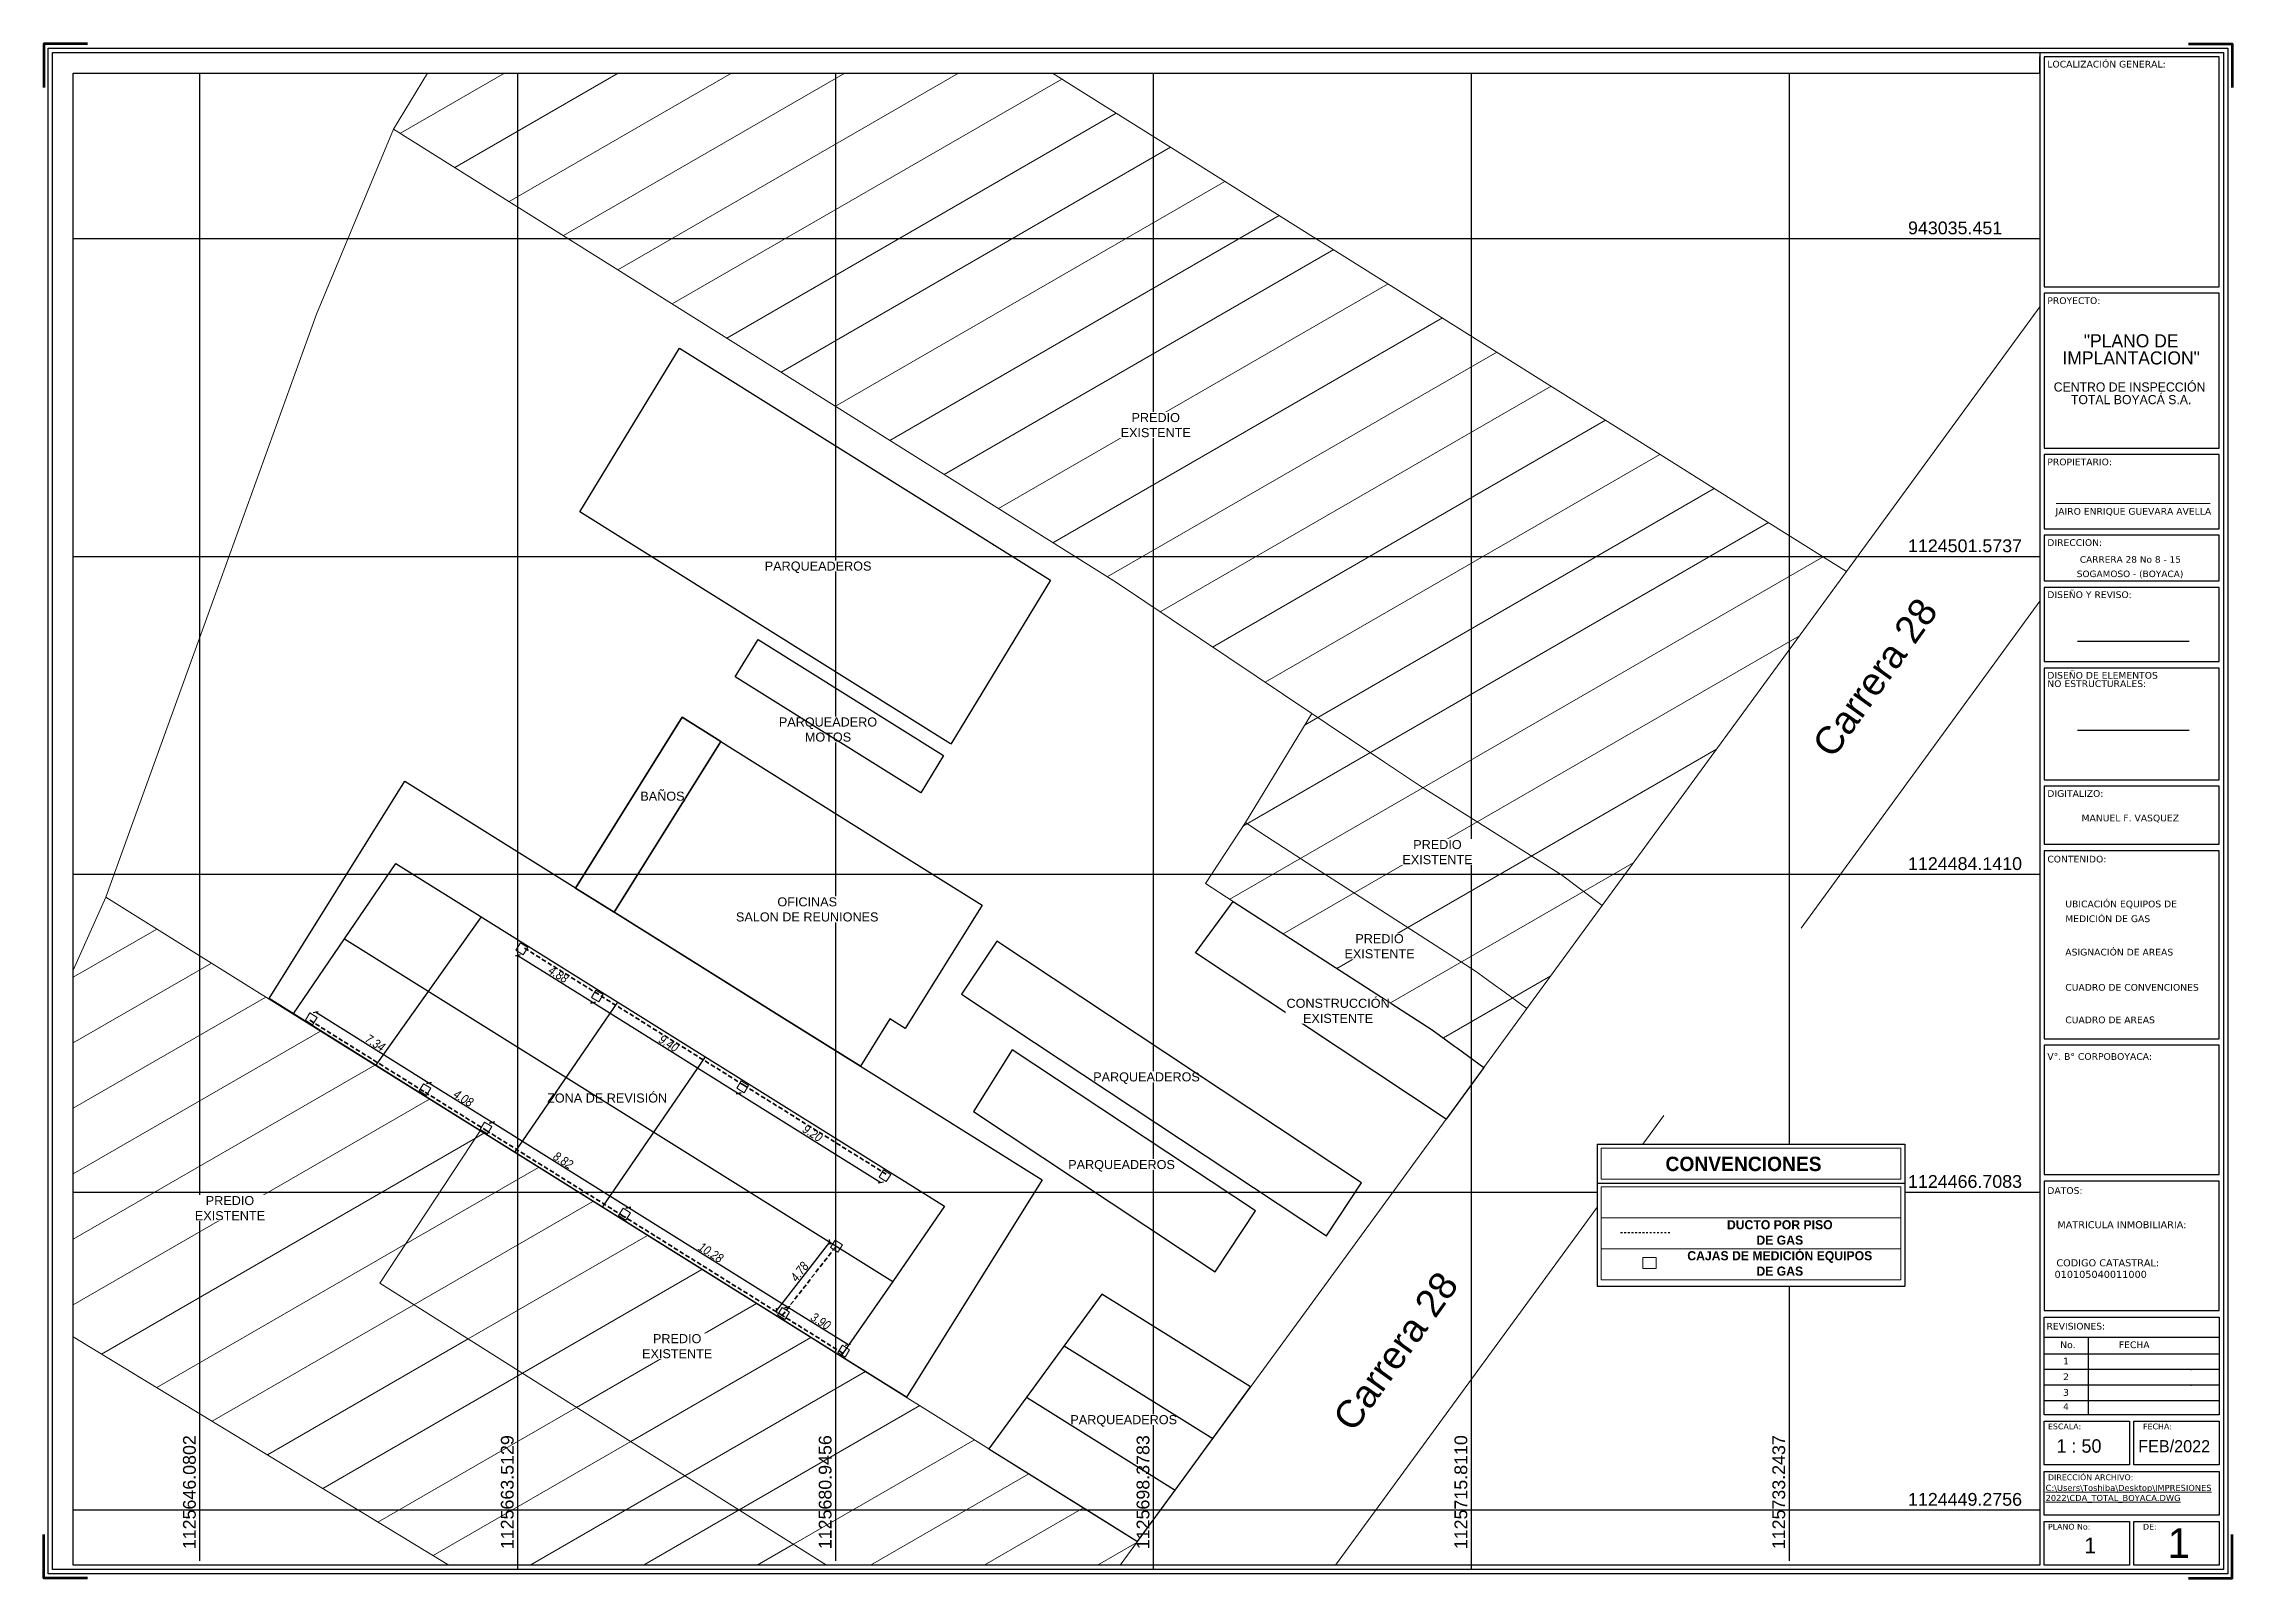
# Model space of a CAD drawing. Header units: millimetres. Extents: x 1125638 to 1125758, y 1124446 to 1124530.
import ezdxf
from ezdxf.enums import TextEntityAlignment as Align

# ---------------------------------------------------------------- set-up
doc = ezdxf.new("R2010")
doc.units = ezdxf.units.MM
doc.linetypes.add('ACAD_ISO10W100', pattern=[18, 12, -3, 0, -3])
doc.linetypes.add('HIDDEN', pattern=[0.375, 0.25, -0.125])
doc.layers.add('0.20 Texto', color=7, linetype='Continuous', lineweight=20, true_color=0x454545)
for name, color, linetype, lineweight in [('ACHURADO 50', 8, 'Continuous', 0), ('ACHURADOS GENERALES', 8, 'Continuous', 18), ('cajas', 7, 'Continuous', 20), ('COORDE.', 7, 'Continuous', 9), ('predial urbano', 150, 'Continuous', 20), ('rotulo claro', 7, 'Continuous', 30), ('TEXTO', 4, 'Continuous', 20), ('TRES', 7, 'Continuous', 30), ('TXT GENE', 10, 'Continuous', 9)]:
    doc.layers.add(name, color=color, linetype=linetype, lineweight=lineweight)
for name, color, linetype in [('C-ANNO-TABL-TITL', 150, 'Continuous'), ('C-ROAD-LINE-EXTN', 252, 'HIDDEN'), ('coords', 9, 'Continuous'), ('Ducto_Por_Piso', 170, 'ACAD_ISO10W100'), ('edificaciones', 11, 'Continuous'), ('med.p.origin', 92, 'Continuous'), ('MURO-INT', 5, 'Continuous'), ('PARQUEADEROS', 53, 'Continuous'), ('ROJO', 1, 'Continuous'), ('u_constr', 7, 'Continuous')]:
    doc.layers.add(name, color=color, linetype=linetype)
doc.layers.add('NO IMPRIMIR', color=250, linetype='Continuous', lineweight=60, plot=False)
doc.styles.add('ARIAL', font='')
doc.styles.add('ROMANTICBOLD', font='romb____.pfb')
doc.styles.get("Standard").update_dxf_attribs({"font": 'arial.ttf'})
doc.styles.add('TEXTO3', font='verdana.ttf', dxfattribs={"height": 0.15})
doc.styles.add('titulo', font='MTCORSVA.TTF')
doc.styles.get('ARIAL').set_extended_font_data('Arial Narrow', italic=True)
doc.dimstyles.new('JEISSON', dxfattribs={"dimtxt": 0.5, "dimasz": 0.06, "dimexe": 0.02, "dimexo": 0.03, "dimgap": 0.05, "dimtad": 1, "dimzin": 4, "dimdsep": 46, "dimtxsty": 'ARIAL', "dimblk": 'ORIGIN', "dimcen": 0, "dimse1": 1, "dimse2": 1, "dimclrd": 8, "dimclre": 8, "dimclrt": 30, "dimadec": 0, "dimazin": 0, "dimtfac": 1, "dimtix": 1, "dimtofl": 0, "dimtmove": 0, "dimatfit": 3, "dimldrblk": 'SMALL', "dimfxl": 0.01, "dimtolj": 2, "dimtzin": 0, "dimlwd": -1, "dimlwe": -1, "dimarcsym": 0})

# ---------------------------------------------------------------- blocks, each defined once
blk = doc.blocks.new('_Oblique')
at = {"color": 0, "linetype": 'ByBlock', "lineweight": -2}
blk.add_line((-0.5, -0.5), (0.5, 0.5), dxfattribs=at)
blk = doc.blocks.new('*D6')
at = {"layer": 'Defpoints', "color": 0, "transparency": 16777216}
for p in [(1125678.01, 1124459.94), (1125678.3, 1124460.4), (1125681.32, 1124457.88)]:
    blk.add_point(p, dxfattribs=at)
at = {"layer": 'MURO-INT', "color": 8, "linetype": 'Continuous', "transparency": 16777216}
blk.add_line((1125681.61, 1124458.34), (1125678.3, 1124460.4), dxfattribs=at)
at = {"layer": 'MURO-INT', "color": 8, "transparency": 16777216, "xscale": 0.2, "yscale": 0.2, "zscale": 0.2}
for p, rotation in [((1125678.3, 1124460.4), 148.0089624997635), ((1125681.61, 1124458.34), 328.0089624997635)]:
    blk.add_blockref('_Oblique', p, dxfattribs=dict(at, rotation=rotation))
at = {"layer": 'MURO-INT', "color": 30, "transparency": 16777216, "insert": (1125680.12, 1124459.63), "char_height": 0.5, "attachment_point": 5, "rotation": 328.009, "style": 'ARIAL'}
blk.add_mtext('\\A2;3.90', dxfattribs=at)
blk = doc.blocks.new('_Small')
at = {"color": 0, "linetype": 'ByBlock', "lineweight": -2}
blk.add_circle((0, 0), 0.25, dxfattribs=at)
blk = doc.blocks.new('*D7')
at = {"layer": 'Defpoints', "color": 0, "transparency": 16777216}
for p in [(1125669.3, 1124465.39), (1125669.58, 1124465.85), (1125678.01, 1124459.94)]:
    blk.add_point(p, dxfattribs=at)
at = {"layer": 'MURO-INT', "color": 8, "linetype": 'Continuous', "transparency": 16777216}
blk.add_line((1125678.3, 1124460.4), (1125669.58, 1124465.85), dxfattribs=at)
at = {"layer": 'MURO-INT', "color": 8, "transparency": 16777216, "xscale": 0.2, "yscale": 0.2, "zscale": 0.2}
for p, rotation in [((1125669.58, 1124465.85), 148.0089624997635), ((1125678.3, 1124460.4), 328.0089624997635)]:
    blk.add_blockref('_Oblique', p, dxfattribs=dict(at, rotation=rotation))
at = {"layer": 'MURO-INT', "color": 30, "transparency": 16777216, "insert": (1125674.1, 1124463.39), "char_height": 0.5, "attachment_point": 5, "rotation": 328.009, "style": 'ARIAL'}
blk.add_mtext('\\A2;10.28', dxfattribs=at)
blk = doc.blocks.new('*D8')
at = {"layer": 'Defpoints', "color": 0, "transparency": 16777216}
for p in [(1125661.82, 1124470.06), (1125662.1, 1124470.52), (1125669.3, 1124465.39)]:
    blk.add_point(p, dxfattribs=at)
at = {"layer": 'MURO-INT', "color": 8, "linetype": 'Continuous', "transparency": 16777216}
blk.add_line((1125669.58, 1124465.85), (1125662.1, 1124470.52), dxfattribs=at)
at = {"layer": 'MURO-INT', "color": 8, "transparency": 16777216, "xscale": 0.2, "yscale": 0.2, "zscale": 0.2}
for p, rotation in [((1125662.1, 1124470.52), 148.0089624997635), ((1125669.58, 1124465.85), 328.0089624997635)]:
    blk.add_blockref('_Oblique', p, dxfattribs=dict(at, rotation=rotation))
at = {"layer": 'MURO-INT', "color": 30, "transparency": 16777216, "insert": (1125666, 1124468.45), "char_height": 0.5, "attachment_point": 5, "rotation": 328.009, "style": 'ARIAL'}
blk.add_mtext('\\A2;8.82', dxfattribs=at)
blk = doc.blocks.new('*D9')
at = {"layer": 'Defpoints', "color": 0, "transparency": 16777216}
for p in [(1125658.35, 1124472.22), (1125658.64, 1124472.69), (1125661.82, 1124470.06)]:
    blk.add_point(p, dxfattribs=at)
at = {"layer": 'MURO-INT', "color": 8, "linetype": 'Continuous', "transparency": 16777216}
blk.add_line((1125662.1, 1124470.52), (1125658.64, 1124472.69), dxfattribs=at)
at = {"layer": 'MURO-INT', "color": 8, "transparency": 16777216, "xscale": 0.2, "yscale": 0.2, "zscale": 0.2}
for p, rotation in [((1125658.64, 1124472.69), 148.0089624997635), ((1125662.1, 1124470.52), 328.0089624997635)]:
    blk.add_blockref('_Oblique', p, dxfattribs=dict(at, rotation=rotation))
at = {"layer": 'MURO-INT', "color": 30, "transparency": 16777216, "insert": (1125660.53, 1124471.86), "char_height": 0.5, "attachment_point": 5, "rotation": 328.009, "style": 'ARIAL'}
blk.add_mtext('\\A2;4.08', dxfattribs=at)
blk = doc.blocks.new('*D11')
at = {"layer": 'Defpoints', "color": 0, "transparency": 16777216}
for p in [(1125652.19, 1124476.21), (1125652.42, 1124476.57), (1125658.35, 1124472.22)]:
    blk.add_point(p, dxfattribs=at)
at = {"layer": 'MURO-INT', "color": 8, "linetype": 'Continuous', "transparency": 16777216}
blk.add_line((1125658.64, 1124472.69), (1125652.42, 1124476.57), dxfattribs=at)
at = {"layer": 'MURO-INT', "color": 8, "transparency": 16777216, "xscale": 0.2, "yscale": 0.2, "zscale": 0.2}
for p, rotation in [((1125652.42, 1124476.57), 148.0089624997635), ((1125658.64, 1124472.69), 328.0089624997635)]:
    blk.add_blockref('_Oblique', p, dxfattribs=dict(at, rotation=rotation))
at = {"layer": 'MURO-INT', "color": 30, "transparency": 16777216, "insert": (1125655.69, 1124474.89), "char_height": 0.5, "attachment_point": 5, "rotation": 328.009, "style": 'ARIAL'}
blk.add_mtext('\\A2;7.34', dxfattribs=at)
blk = doc.blocks.new('*D12')
at = {"layer": 'Defpoints', "color": 0, "transparency": 16777216}
for p in [(1125663.79, 1124480.14), (1125667.64, 1124477.1), (1125667.93, 1124477.55)]:
    blk.add_point(p, dxfattribs=at)
at = {"layer": 'MURO-INT', "color": 8, "linetype": 'Continuous', "transparency": 16777216}
blk.add_line((1125663.51, 1124479.68), (1125667.64, 1124477.1), dxfattribs=at)
at = {"layer": 'MURO-INT', "color": 8, "transparency": 16777216, "xscale": 0.2, "yscale": 0.2, "zscale": 0.2}
for p, rotation in [((1125663.51, 1124479.68), 148.0016024709145), ((1125667.64, 1124477.1), 328.0016024709145)]:
    blk.add_blockref('_Oblique', p, dxfattribs=dict(at, rotation=rotation))
at = {"layer": 'MURO-INT', "color": 30, "transparency": 16777216, "insert": (1125665.74, 1124478.65), "char_height": 0.5, "attachment_point": 5, "rotation": 328.0016, "style": 'ARIAL'}
blk.add_mtext('\\A2;4.88', dxfattribs=at)
blk = doc.blocks.new('*D14')
at = {"layer": 'Defpoints', "color": 0, "transparency": 16777216}
for p in [(1125667.93, 1124477.55), (1125675.62, 1124472.12), (1125675.9, 1124472.57)]:
    blk.add_point(p, dxfattribs=at)
at = {"layer": 'MURO-INT', "color": 8, "linetype": 'Continuous', "transparency": 16777216}
blk.add_line((1125667.64, 1124477.1), (1125675.62, 1124472.12), dxfattribs=at)
at = {"layer": 'MURO-INT', "color": 8, "transparency": 16777216, "xscale": 0.2, "yscale": 0.2, "zscale": 0.2}
for p, rotation in [((1125667.64, 1124477.1), 148.0016024692886), ((1125675.62, 1124472.12), 328.0016024692886)]:
    blk.add_blockref('_Oblique', p, dxfattribs=dict(at, rotation=rotation))
at = {"layer": 'MURO-INT', "color": 30, "transparency": 16777216, "insert": (1125671.79, 1124474.86), "char_height": 0.5, "attachment_point": 5, "rotation": 328.0016, "style": 'ARIAL'}
blk.add_mtext('\\A2;9.40', dxfattribs=at)
blk = doc.blocks.new('*D15')
at = {"layer": 'Defpoints', "color": 0, "transparency": 16777216}
for p in [(1125675.9, 1124472.57), (1125683.42, 1124467.24), (1125683.7, 1124467.7)]:
    blk.add_point(p, dxfattribs=at)
at = {"layer": 'MURO-INT', "color": 8, "linetype": 'Continuous', "transparency": 16777216}
blk.add_line((1125675.62, 1124472.12), (1125683.42, 1124467.24), dxfattribs=at)
at = {"layer": 'MURO-INT', "color": 8, "transparency": 16777216, "xscale": 0.2, "yscale": 0.2, "zscale": 0.2}
for p, rotation in [((1125675.62, 1124472.12), 148.0016024692886), ((1125683.42, 1124467.24), 328.0016024692886)]:
    blk.add_blockref('_Oblique', p, dxfattribs=dict(at, rotation=rotation))
at = {"layer": 'MURO-INT', "color": 30, "transparency": 16777216, "insert": (1125679.68, 1124469.94), "char_height": 0.5, "attachment_point": 5, "rotation": 328.0016, "style": 'ARIAL'}
blk.add_mtext('\\A2;9.20', dxfattribs=at)
blk = doc.blocks.new('ROTULO ARQUITECTONICO PLIEGO')
at = {"layer": 'NO IMPRIMIR', "color": 0}
for points in [[(2084.947, 2301.932), (2083.947, 2301.932), (2083.947, 2300.93)], [(2133.147, 2301.932), (2134.147, 2301.932), (2134.147, 2300.93)], [(2084.947, 2266.732), (2083.947, 2266.732), (2083.947, 2267.734)], [(2133.147, 2266.732), (2134.147, 2266.732), (2134.147, 2267.734)]]:
    blk.add_lwpolyline(points, dxfattribs=at)
at = {"layer": 'ROJO', "color": 0}
for p, q in [((2130.595, 2288.23), (2133.161, 2288.23)), ((2130.595, 2286.189), (2133.161, 2286.189))]:
    blk.add_line(p, q, dxfattribs=at)
at = {"layer": 'ROJO', "color": 0, "linetype": 'Continuous', "lineweight": 5}
blk.add_lwpolyline([(2130.107, 2291.386), (2133.638, 2291.386)], dxfattribs=at)
at = {"layer": 'rotulo claro', "color": 0}
for p, q in [((2129.835, 2272.725), (2133.847, 2272.725)), ((2129.835, 2270.483), (2129.835, 2272.725)), ((2133.847, 2272.725), (2133.847, 2270.483)), ((2129.835, 2272.259), (2133.847, 2272.259)), ((2130.845, 2272.259), (2130.845, 2270.483)), ((2129.835, 2271.879), (2133.847, 2271.879)), ((2133.847, 2271.519), (2129.835, 2271.519)), ((2133.847, 2271.16), (2129.835, 2271.16)), ((2133.847, 2270.8), (2129.835, 2270.8)), ((2133.847, 2270.483), (2129.835, 2270.483))]:
    blk.add_line(p, q, dxfattribs=at)
for points in [[(2084.047, 2301.832), (2134.047, 2301.832), (2134.047, 2266.832), (2084.047, 2266.832)], [(2084.147, 2301.732), (2133.947, 2301.732), (2133.947, 2266.932), (2084.147, 2266.932)], [(2129.835, 2296.358), (2133.847, 2296.358), (2133.847, 2301.632), (2129.835, 2301.632)], [(2129.835, 2292.658), (2133.847, 2292.658), (2133.847, 2296.208), (2129.835, 2296.208)], [(2129.835, 2292.658), (2133.847, 2292.658), (2133.847, 2296.208), (2129.835, 2296.208)], [(2129.835, 2290.808), (2133.847, 2290.808), (2133.847, 2292.508), (2129.835, 2292.508)], [(2129.835, 2289.612), (2133.847, 2289.612), (2133.847, 2290.658), (2129.835, 2290.658)], [(2129.835, 2287.762), (2133.847, 2287.762), (2133.847, 2289.462), (2129.835, 2289.462)], [(2129.835, 2285.051), (2133.847, 2285.051), (2133.847, 2287.612), (2129.835, 2287.612)], [(2129.835, 2283.569), (2133.847, 2283.569), (2133.847, 2284.901), (2129.835, 2284.901)], [(2133.847, 2283.419), (2129.835, 2283.419), (2129.835, 2279.109), (2133.847, 2279.109)], [(2133.847, 2278.959), (2129.835, 2278.959), (2129.835, 2275.992), (2133.847, 2275.992)], [(2133.847, 2275.842), (2129.835, 2275.842), (2129.835, 2272.875), (2133.847, 2272.875)], [(2129.835, 2270.333), (2131.791, 2270.333), (2131.791, 2269.333), (2129.835, 2269.333)], [(2131.891, 2270.333), (2133.847, 2270.333), (2133.847, 2269.333), (2131.891, 2269.333)], [(2129.835, 2269.183), (2133.847, 2269.183), (2133.847, 2268.182), (2129.835, 2268.182)], [(2129.835, 2268.032), (2131.791, 2268.032), (2131.791, 2267.032), (2129.835, 2267.032)], [(2131.891, 2268.032), (2133.847, 2268.032), (2133.847, 2267.032), (2131.891, 2267.032)]]:
    blk.add_lwpolyline(points, close=True, dxfattribs=at)
for points in [[(2129.735, 2301.732), (2129.735, 2267.032), (2084.624, 2267.032), (2084.624, 2301.257), (2129.735, 2301.257), (2129.735, 2301.632)], [(2133.847, 2301.632), (2129.835, 2301.632), (2129.835, 2296.358), (2133.847, 2296.358)]]:
    blk.add_lwpolyline(points, dxfattribs=at)
for p in [(2133.207, 2271.519), (2133.207, 2271.16)]:
    blk.add_point(p, dxfattribs=at)
at = {"layer": 'ROJO', "color": 0, "linetype": 'Continuous', "lineweight": 5, "style": 'TEXTO3'}
for s, height, p in [('LOCALIZACIÓN GENERAL:', 0.15396, (2129.905, 2301.388)), ('PROYECTO:', 0.154, (2129.905, 2295.963)), ('PROPIETARIO:', 0.15396, (2129.905, 2292.263)), ('DIRECCION:', 0.154, (2129.905, 2290.413)), ('DISEÑO Y REVISO:', 0.15396, (2129.905, 2289.218)), ('DISEÑO DE ELEMENTOS', 0.15396, (2129.905, 2287.368)), ('NO ESTRUCTURALES:', 0.15396, (2129.905, 2287.177)), ('DIGITALIZO:', 0.15396, (2129.905, 2284.656)), ('CONTENIDO:', 0.154, (2129.905, 2283.152)), ('V°. B° CORPOBOYACA:', 0.15396, (2129.905, 2278.624)), ('DATOS:', 0.154, (2129.905, 2275.549))]:
    blk.add_text(s, height=height, dxfattribs=at).set_placement(p)
at = {"layer": 'TEXTO', "color": 0, "linetype": 'Continuous', "lineweight": 50, "style": 'titulo'}
for s, height, p in [('"PLANO DE', 0.3, (2131.828, 2294.969)), ('IMPLANTACION"', 0.3, (2131.828, 2294.576)), ('CENTRO DE INSPECCIÓN', 0.21, (2131.791, 2293.955)), ('TOTAL BOYACÁ S.A.', 0.21, (2131.828, 2293.665))]:
    blk.add_text(s, height=height, dxfattribs=at).set_placement(p, align=Align.CENTER)
at = {"layer": 'TEXTO', "color": 0, "style": 'TEXTO3'}
for s, height, p in [('JAIRO ENRIQUE GUEVARA AVELLA', 0.15396, (2131.879, 2291.129)), ('CARRERA 28 No 8 - 15', 0.15, (2131.81, 2290.028)), ('SOGAMOSO - (BOYACA)', 0.15, (2131.803, 2289.698)), ('MATRICULA INMOBILIARIA:', 0.16179, (2131.618, 2274.761)), ('010105040011000', 0.16179, (2131.129, 2273.623)), ('CODIGO CATASTRAL:', 0.16179, (2131.292, 2273.887))]:
    blk.add_text(s, height=height, dxfattribs=at).set_placement(p, align=Align.CENTER)
for s, height, p in [('MANUEL F. VASQUEZ', 0.15396, (2130.691, 2284.095)), ('UBICACIÓN EQUIPOS DE', 0.15396, (2130.317, 2282.123)), ('MEDICIÓN DE GAS', 0.15396, (2130.317, 2281.784)), ('ASIGNACIÓN DE AREAS', 0.15396, (2130.317, 2281.018)), ('CUADRO DE CONVENCIONES', 0.15396, (2130.317, 2280.21)), ('CUADRO DE AREAS', 0.15396, (2130.317, 2279.464)), ('REVISIONES:', 0.15396, (2129.886, 2272.437)), ('No. ', 0.154, (2130.201, 2272.011)), ('FECHA', 0.154, (2131.545, 2272.011)), ('1', 0.154, (2130.267, 2271.637)), ('2', 0.154, (2130.267, 2271.277)), ('3', 0.154, (2130.267, 2270.918)), ('4', 0.154, (2130.267, 2270.591)), ('ESCALA:', 0.1314, (2129.92, 2270.149)), ('FECHA:', 0.1314, (2132.101, 2270.149)), ('DIRECCIÓN ARCHIVO:', 0.13137, (2129.92, 2268.982)), ('PLANO No:', 0.1314, (2129.92, 2267.849)), ('DE:', 0.1314, (2132.101, 2267.849))]:
    blk.add_text(s, height=height, dxfattribs=at).set_placement(p)
at = {"layer": 'TEXTO', "color": 0, "linetype": 'Continuous', "lineweight": 50, "style": 'titulo'}
for s, height, p in [('1 : 50', 0.3083, (2130.115, 2269.612)), ('FEB/2022', 0.2774, (2131.99, 2269.623))]:
    blk.add_text(s, height=height, dxfattribs=at).set_placement(p)
at = {"layer": 'TEXTO', "color": 0, "linetype": 'Continuous', "lineweight": 25, "style": 'titulo'}
for height, p in [(0.365, (2130.753, 2267.301)), (0.682, (2132.666, 2267.196))]:
    blk.add_text('1', height=height, dxfattribs=at).set_placement(p)
at = {"layer": 'TEXTO', "color": 0, "insert": (2129.865, 2268.875), "char_height": 0.13856, "attachment_point": 1, "style": 'TEXTO3'}
blk.add_mtext_dynamic_manual_height_columns('\\pxi-3,l3;{\\LC:\\\\Users\\\\Toshiba\\\\Desktop\\\\IMPRESIONES\\P2022\\\\CDA_TOTAL_BOYACA.DWG}', width=3.64225, gutter_width=1, heights=[0.694], dxfattribs=at)
blk = doc.blocks.new('1678')
at = {"layer": 'COORDE.'}
for p, q in [((906503.06, 941580.52), (906503.06, 941571.36)), ((906503.06, 941580.52), (906591.68, 941580.52)), ((906503.06, 941580.52), (906503.06, 941571.36)), ((906503.06, 941580.52), (906591.68, 941580.52)), ((906591.68, 941580.52), (906591.68, 941571.36)), ((906503.06, 941571.36), (906591.68, 941571.36)), ((906503.06, 941571.36), (906591.68, 941571.36)), ((906503.06, 941569.07), (906503.06, 941541.58)), ((906503.06, 941569.07), (906591.68, 941569.07)), ((906503.06, 941569.07), (906503.06, 941541.58)), ((906503.06, 941569.07), (906591.68, 941569.07)), ((906591.68, 941569.07), (906591.68, 941541.58)), ((906591.68, 941569.07), (906591.68, 941541.58)), ((906503.06, 941559.91), (906591.68, 941559.91)), ((906503.06, 941559.91), (906591.68, 941559.91)), ((906503.06, 941550.75), (906591.68, 941550.75)), ((906503.06, 941550.75), (906591.68, 941550.75)), ((906503.06, 941541.58), (906591.68, 941541.58)), ((906503.06, 941541.58), (906591.68, 941541.58)), ((906503.06, 941541.58), (906591.68, 941541.58)), ((906503.06, 941541.58), (906591.68, 941541.58)), ((906503.06, 941541.58), (906591.68, 941541.58)), ((906503.06, 941541.58), (906591.68, 941541.58)), ((906503.06, 941541.58), (906591.68, 941541.58)), ((906503.06, 941541.58), (906591.68, 941541.58))]:
    blk.add_line(p, q, dxfattribs=at)
blk.add_lwpolyline([(906519.26, 941544.95), (906515.4, 941544.95), (906515.4, 941548.17), (906519.26, 941548.17)], close=True, dxfattribs=at)
blk.add_lwpolyline([(906519.26, 941544.95), (906515.4, 941544.95), (906515.4, 941548.17), (906519.26, 941548.17)], close=True, dxfattribs=at)
at = {"layer": 'Ducto_Por_Piso', "linetype": 'HIDDEN'}
blk.add_line((906508.8, 941555.56), (906523.43, 941555.56), dxfattribs=at)
at = {"layer": 'TRES'}
for p, q in [((906501.91, 941581.66), (906592.82, 941581.66)), ((906501.91, 941581.66), (906501.91, 941539.75)), ((906501.91, 941581.66), (906592.82, 941581.66)), ((906501.91, 941581.66), (906501.91, 941539.75)), ((906592.82, 941581.66), (906592.82, 941539.75)), ((906592.82, 941581.66), (906592.82, 941539.75)), ((906501.91, 941570.21), (906592.82, 941570.21)), ((906501.91, 941570.21), (906592.82, 941570.21)), ((906501.91, 941539.75), (906592.82, 941539.75)), ((906501.91, 941539.75), (906592.82, 941539.75))]:
    blk.add_line(p, q, dxfattribs=at)
at = {"layer": 'TXT GENE', "color": 7, "style": 'ROMANTICBOLD'}
for s, height, p in [('CONVENCIONES', 4.2534, (906545.13, 941573.74)), ('CONVENCIONES', 4.2534, (906545.13, 941573.74)), ('DUCTO POR PISO', 2.6952, (906555.85, 941556.53)), ('DE GAS', 2.695, (906555.85, 941551.98)), ('CAJAS DE MEDICIÓN EQUIPOS', 2.6952, (906555.85, 941547.37)), ('DE GAS', 2.695, (906555.85, 941542.82))]:
    blk.add_text(s, height=height, dxfattribs=at).set_placement(p, align=Align.CENTER)
blk = doc.blocks.new('*D22')
at = {"layer": 'Defpoints', "color": 0, "transparency": 16777216}
for p in [(1125680.62, 1124463.97), (1125680.95, 1124463.72), (1125678.01, 1124459.94)]:
    blk.add_point(p, dxfattribs=at)
at = {"layer": 'MURO-INT', "color": 8, "linetype": 'Continuous', "transparency": 16777216}
blk.add_line((1125677.69, 1124460.2), (1125680.62, 1124463.97), dxfattribs=at)
at = {"layer": 'MURO-INT', "color": 8, "transparency": 16777216, "xscale": 0.2, "yscale": 0.2, "zscale": 0.2}
for p, rotation in [((1125680.62, 1124463.97), 52.15725544911822), ((1125677.69, 1124460.2), 232.1572554491182)]:
    blk.add_blockref('_Oblique', p, dxfattribs=dict(at, rotation=rotation))
at = {"layer": 'MURO-INT', "color": 30, "transparency": 16777216, "insert": (1125678.96, 1124462.34), "char_height": 0.5, "attachment_point": 5, "rotation": 52.1573, "style": 'ARIAL'}
blk.add_mtext('\\A2;4.78', dxfattribs=at)

msp = doc.modelspace()

# ---------------------------------------------------------------- hatches: boundary and pattern name
at = {"layer": 'ACHURADO 50', "true_color": 0x7d7d7d}
h = msp.add_hatch(dxfattribs=at)
h.set_pattern_fill('LINE', color=8, scale=0.98, angle=30)
h.paths.add_polyline_path([(1125708.086, 1124518.501), (1125707.154, 1124519.085), (1125700.294, 1124523.391), (1125694.365, 1124527.111), (1125692.834, 1124528.072), (1125658.562, 1124528.072), (1125656.703, 1124525.011), (1125688.55, 1124505.024), (1125696.343, 1124500.134), (1125707.059, 1124492.953), (1125707.89, 1124492.396), (1125711.047, 1124490.281), (1125712.957, 1124489), (1125720.157, 1124484.482), (1125720.75, 1124484.11), (1125722.982, 1124482.42), (1125736.378, 1124500.747), (1125732.82, 1124502.98), (1125725.027, 1124507.87), (1125720.115, 1124510.953)])
h.paths.add_polyline_path([(1125712.957, 1124489), (1125711.047, 1124490.281), (1125707.89, 1124492.396), (1125707.059, 1124492.953), (1125703.424, 1124486.97), (1125704.255, 1124486.414), (1125707.114, 1124484.572), (1125708.627, 1124483.597), (1125716.025, 1124478.832), (1125717.237, 1124477.948), (1125717.398, 1124477.83), (1125718.852, 1124476.769), (1125722.982, 1124482.42), (1125720.75, 1124484.11), (1125720.157, 1124484.482)])
h.paths.add_polyline_path([(1125708.627, 1124483.597), (1125707.114, 1124484.572), (1125704.255, 1124486.414), (1125703.424, 1124486.97), (1125701.229, 1124483.627), (1125702.739, 1124482.648), (1125704.753, 1124481.343), (1125713.665, 1124475.603), (1125714.876, 1124474.719), (1125715.038, 1124474.601), (1125716.492, 1124473.539), (1125718.852, 1124476.769), (1125717.398, 1124477.83), (1125717.237, 1124477.948), (1125716.025, 1124478.832)])
h.paths.add_polyline_path([(1125661.446, 1124470.059), (1125655.945, 1124461.708), (1125675.989, 1124449.062), (1125680.449, 1124446.248), (1125696.545, 1124446.248), (1125697.492, 1124447.543), (1125694.947, 1124449.132), (1125689.349, 1124452.629), (1125681.208, 1124457.715), (1125679.341, 1124458.88)])
h.paths.add_polyline_path([(1125696.438, 1124507.824), (1125700.536, 1124507.824), (1125700.536, 1124509.681), (1125696.438, 1124509.681)], flags=24)
h.paths.add_polyline_path([(1125711.89, 1124484.404), (1125715.987, 1124484.404), (1125715.987, 1124486.261), (1125711.89, 1124486.261)], flags=24)
h.paths.add_polyline_path([(1125708.713, 1124479.243), (1125712.811, 1124479.243), (1125712.811, 1124481.1), (1125708.713, 1124481.1)], flags=24)
h.paths.add_polyline_path([(1125705.554, 1124475.584), (1125711.459, 1124475.584), (1125711.459, 1124477.44), (1125705.554, 1124477.44)], flags=25)
h.paths.add_polyline_path([(1125670.194, 1124457.307), (1125674.291, 1124457.307), (1125674.291, 1124459.164), (1125670.194, 1124459.164)], flags=24)
h.paths.add_polyline_path([(1125645.668, 1124464.88), (1125649.765, 1124464.88), (1125649.765, 1124466.737), (1125645.668, 1124466.737)], flags=9)

# ---------------------------------------------------------------- linework, layer by layer
at = {"layer": 'ACHURADOS GENERALES'}
for p, q in [((1125736.378, 1124500.747), (1125746.985, 1124515.26)), ((1125733.888, 1124481.191), (1125746.985, 1124499.109)), ((1125725.218, 1124469.329), (1125726.367, 1124470.901)), ((1125714.767, 1124455.03), (1125722.715, 1124465.904)), ((1125708.348, 1124446.248), (1125714.767, 1124455.03))]:
    msp.add_line(p, q, dxfattribs=at)
at = {"layer": 'C-ROAD-LINE-EXTN', "color": 252, "linetype": 'Continuous', "true_color": 0x939598}
for p, q in [((1125646.08, 1124446.487), (1125646.08, 1124528.072)), ((1125663.513, 1124501.574), (1125663.513, 1124528.072)), ((1125680.946, 1124446.487), (1125680.946, 1124528.072)), ((1125680.946, 1124484.141), (1125680.946, 1124528.072)), ((1125698.378, 1124446.004), (1125698.378, 1124528.072)), ((1125715.811, 1124446.004), (1125715.811, 1124528.072)), ((1125733.244, 1124469.329), (1125733.244, 1124528.072)), ((1125639.134, 1124519.006), (1125746.985, 1124519.006)), ((1125663.513, 1124446.004), (1125663.513, 1124506.286)), ((1125639.134, 1124501.574), (1125746.985, 1124501.574)), ((1125639.134, 1124484.141), (1125746.985, 1124484.141)), ((1125639.134, 1124466.708), (1125722.715, 1124466.708)), ((1125739.58, 1124466.708), (1125746.985, 1124466.708)), ((1125733.244, 1124446.487), (1125733.244, 1124461.554)), ((1125639.134, 1124449.276), (1125746.985, 1124449.276))]:
    msp.add_line(p, q, dxfattribs=at)
at = {"layer": 'cajas'}
for points in [[(1125663.659, 1124480.37), (1125664.056, 1124480.122), (1125663.808, 1124479.725), (1125663.411, 1124479.973)], [(1125667.797, 1124477.784), (1125668.195, 1124477.536), (1125667.947, 1124477.139), (1125667.549, 1124477.387)], [(1125652.112, 1124476.53), (1125652.509, 1124476.282), (1125652.261, 1124475.884), (1125651.864, 1124476.132)], [(1125658.346, 1124472.654), (1125658.744, 1124472.406), (1125658.495, 1124472.008), (1125658.098, 1124472.256)], [(1125675.769, 1124472.803), (1125676.167, 1124472.555), (1125675.918, 1124472.158), (1125675.521, 1124472.406)], [(1125661.692, 1124470.545), (1125662.089, 1124470.297), (1125661.841, 1124469.899), (1125661.444, 1124470.147)], [(1125683.571, 1124467.928), (1125683.969, 1124467.68), (1125683.721, 1124467.283), (1125683.323, 1124467.531)], [(1125669.287, 1124465.82), (1125669.685, 1124465.572), (1125669.436, 1124465.174), (1125669.039, 1124465.422)], [(1125680.913, 1124464.063), (1125681.31, 1124463.815), (1125681.062, 1124463.417), (1125680.664, 1124463.666)], [(1125678.006, 1124460.374), (1125678.403, 1124460.125), (1125678.155, 1124459.728), (1125677.758, 1124459.976)], [(1125681.313, 1124458.308), (1125681.711, 1124458.06), (1125681.462, 1124457.662), (1125681.065, 1124457.91)]]:
    msp.add_lwpolyline(points, close=True, dxfattribs=at)
at = {"layer": 'Ducto_Por_Piso', "linetype": 'HIDDEN', "lineweight": 35}
for points in [[(1125666.319, 1124478.561), (1125663.791, 1124480.14)], [(1125667.93, 1124477.554), (1125666.319, 1124478.561)], [(1125675.902, 1124472.573), (1125667.93, 1124477.554)], [(1125653.902, 1124475.007), (1125652.036, 1124476.172)], [(1125656.116, 1124473.624), (1125653.902, 1124475.007)], [(1125658.355, 1124472.225), (1125656.116, 1124473.624)], [(1125661.815, 1124470.064), (1125658.355, 1124472.225)], [(1125675.902, 1124472.573), (1125683.704, 1124467.698)], [(1125669.296, 1124465.391), (1125661.815, 1124470.064)], [(1125678.014, 1124459.945), (1125669.296, 1124465.391)], [(1125678.014, 1124459.945), (1125680.971, 1124463.75)], [(1125681.322, 1124457.879), (1125678.014, 1124459.945)], [(1125681.208, 1124457.715), (1125681.322, 1124457.879)]]:
    msp.add_lwpolyline(points, dxfattribs=at)
at = {"layer": 'edificaciones'}
msp.add_lwpolyline([(1125704.753, 1124481.343), (1125713.665, 1124475.603), (1125714.876, 1124474.719), (1125715.038, 1124474.601), (1125716.492, 1124473.539), (1125714.427, 1124470.714), (1125700.67, 1124479.825), (1125702.739, 1124482.648), (1125704.753, 1124481.343)], close=True, dxfattribs=at)
at = {"layer": 'med.p.origin'}
for points in [[(1125654.007, 1124480.595), (1125656.831, 1124484.722), (1125686.914, 1124465.928), (1125684.073, 1124461.813)], [(1125661.497, 1124481.807), (1125655.704, 1124473.645)]]:
    msp.add_lwpolyline(points, dxfattribs=at)
at = {"layer": 'predial urbano'}
msp.add_lwpolyline([(1125701.229, 1124483.627), (1125702.739, 1124482.648), (1125704.753, 1124481.343), (1125713.665, 1124475.603), (1125714.876, 1124474.719), (1125715.038, 1124474.601), (1125716.492, 1124473.539), (1125714.427, 1124470.714), (1125706.756, 1124460.218), (1125697.492, 1124447.543), (1125694.947, 1124449.132), (1125689.349, 1124452.629), (1125681.208, 1124457.715), (1125679.341, 1124458.88), (1125661.446, 1124470.059), (1125651.183, 1124476.469), (1125644.568, 1124480.602), (1125640.921, 1124482.88), (1125646.052, 1124497.081), (1125652.473, 1124514.857), (1125656.703, 1124525.011), (1125688.55, 1124505.024), (1125696.343, 1124500.134), (1125707.059, 1124492.953), (1125703.424, 1124486.97)], close=True, dxfattribs=at)
msp.add_lwpolyline([(1125659.731, 1124446.248), (1125639.134, 1124458.772)], dxfattribs=at)
msp.add_lwpolyline([(1125659.731, 1124446.248), (1125639.134, 1124458.772)], dxfattribs=at)
at = {"layer": 'u_constr'}
for points in [[(1125677.991, 1124476.309), (1125668.8, 1124482.065), (1125674.639, 1124491.427), (1125683.83, 1124485.67), (1125688.98, 1124482.448), (1125684.761, 1124475.682), (1125683.917, 1124476.211), (1125682.297, 1124473.615)], [(1125666.679, 1124483.388), (1125677.991, 1124476.309), (1125682.297, 1124473.615), (1125692.259, 1124467.381), (1125684.822, 1124455.457), (1125681.276, 1124457.676), (1125679.419, 1124458.838), (1125661.605, 1124469.985), (1125651.39, 1124476.377), (1125649.871, 1124477.328), (1125657.307, 1124489.252)]]:
    msp.add_lwpolyline(points, close=True, dxfattribs=at)

# ---------------------------------------------------------------- block references
at = {"layer": 'coords', "color": 9, "linetype": 'Continuous', "true_color": 0xc7c8ca, "xscale": 0.185514441580129, "yscale": 0.185514441580129, "zscale": 0.185514441580129}
msp.add_blockref('1678', (957553.518, 949792.333), dxfattribs=at)

# ---------------------------------------------------------------- texts
at = {"layer": 'C-ANNO-TABL-TITL', "color": 251, "true_color": 0x636466}
for s, p in [('943035.451', (1125739.752, 1124519.237)), ('1124501.5737', (1125739.752, 1124501.804)), ('1124484.1410', (1125739.752, 1124484.371)), ('1124466.7083', (1125739.752, 1124466.939)), ('1124449.2756', (1125739.752, 1124449.506))]:
    msp.add_text(s, height=0.7, dxfattribs=at).set_placement(p)
for s, p in [('1125646.0802', (1125645.85, 1124447.122)), ('1125663.5129', (1125663.283, 1124447.122)), ('1125680.9456', (1125680.715, 1124447.122)), ('1125715.8110', (1125715.581, 1124447.122)), ('1125733.2437', (1125733.013, 1124447.122))]:
    msp.add_text(s, height=0.7, rotation=90, dxfattribs=at).set_placement(p)

# ---------------------------------------------------------------- dimensions: what is measured, and where the dimension line sits
at = {"layer": 'MURO-INT'}
for p1, p2, distance, picture, middle in [((1125663.791, 1124480.14), (1125667.93, 1124477.554), -0.54, '*D12', (1125665.736, 1124478.648)), ((1125681.322, 1124457.879), (1125678.014, 1124459.945), -0.542, '*D6', (1125680.117, 1124459.631))]:
    dim = msp.add_aligned_dim(p1=p1, p2=p2, distance=distance, dimstyle='JEISSON', override={"dimasz": 0.2, "dimblk1": 'Oblique', "dimblk2": 'Oblique', "dimsah": 1}, dxfattribs=at)
    dim.commit()
    dim.dimension.update_dxf_attribs({"geometry": picture, "text_midpoint": middle})
for base, p1, p2, angle, picture, middle in [((1125675.615, 1124472.115), (1125667.93, 1124477.554), (1125675.902, 1124472.573), 148.0016, '*D14', (1125671.791, 1124474.864)), ((1125652.416, 1124476.574), (1125658.355, 1124472.225), (1125652.187, 1124476.207), 328.00896, '*D11', (1125655.691, 1124474.889)), ((1125658.642, 1124472.685), (1125661.815, 1124470.064), (1125658.355, 1124472.225), 328.00896, '*D9', (1125660.534, 1124471.863)), ((1125683.418, 1124467.24), (1125675.902, 1124472.573), (1125683.704, 1124467.698), 148.0016, '*D15', (1125679.678, 1124469.936)), ((1125662.102, 1124470.524), (1125669.296, 1124465.391), (1125661.815, 1124470.064), 328.00896, '*D8', (1125666.004, 1124468.446)), ((1125669.583, 1124465.851), (1125678.014, 1124459.945), (1125669.296, 1124465.391), 328.00896, '*D7', (1125674.104, 1124463.387))]:
    dim = msp.add_linear_dim(base=base, p1=p1, p2=p2, angle=angle, dimstyle='JEISSON', override={"dimasz": 0.2, "dimblk1": 'Oblique', "dimblk2": 'Oblique', "dimsah": 1}, dxfattribs=at)
    dim.commit()
    dim.dimension.update_dxf_attribs({"geometry": picture, "text_midpoint": middle})
dim = msp.add_linear_dim(base=(1125680.617, 1124463.973), p1=(1125678.014, 1124459.945), p2=(1125680.946, 1124463.718), angle=52.15726, dimstyle='JEISSON', override={"dimasz": 0.2, "dimblk1": 'Oblique', "dimblk2": 'Oblique', "dimsah": 1}, dxfattribs=at)
dim.commit()
dim.dimension.update_dxf_attribs({"geometry": '*D22', "text_midpoint": (1125679.206, 1124462.156), "dimtype": 161})

# ---------------------------------------------------------------- next in the draw order: texts
at = {"layer": '0.20 Texto', "attachment_point": 2, "bg_fill": 3, "box_fill_scale": 1.1, "bg_fill_color": 256, "bg_fill_transparency": 0}
for s, insert, char_height in [('PARQUEADEROS', (1125679.98, 1124501.29), 0.49588), ('BAÑOS', (1125671.443, 1124488.669), 0.4959), ('OFICINAS\\PSALON DE REUNIONES', (1125679.383, 1124482.873), 0.49588), ('CONSTRUCCIÓN\\PEXISTENTE', (1125708.496, 1124477.31), 0.49588), ('PARQUEADEROS', (1125697.99, 1124473.274), 0.49588), ('ZONA DE REVISIÓN', (1125668.41, 1124472.115), 0.49588), ('PARQUEADEROS', (1125696.622, 1124468.466), 0.49588), ('PARQUEADEROS', (1125696.74, 1124454.475), 0.49588)]:
    msp.add_mtext(s, dxfattribs=dict(at, insert=insert, char_height=char_height))

# ---------------------------------------------------------------- next in the draw order: hatches: boundary and pattern name
at = {"layer": 'ACHURADO 50', "true_color": 0x7d7d7d}
h = msp.add_hatch(dxfattribs=at)
h.set_pattern_fill('LINE', color=8, scale=0.98, angle=30)
h.paths.add_polyline_path([(1125655.945, 1124461.708), (1125661.446, 1124470.059), (1125651.183, 1124476.469), (1125644.568, 1124480.602), (1125640.921, 1124482.88), (1125639.134, 1124478.878), (1125639.134, 1124458.772), (1125659.731, 1124446.248), (1125680.449, 1124446.248), (1125675.989, 1124449.062)])
h.paths.add_polyline_path([(1125645.668, 1124464.88), (1125649.765, 1124464.88), (1125649.765, 1124466.737), (1125645.668, 1124466.737)], flags=24)

# ---------------------------------------------------------------- next in the draw order: linework, layer by layer
at = {"layer": 'med.p.origin'}
for points in [[(1125651.183, 1124476.469), (1125654.007, 1124480.595), (1125684.072, 1124461.813), (1125681.22, 1124457.707)], [(1125668.985, 1124477.129), (1125663.336, 1124468.876)], [(1125673.793, 1124474.125), (1125668.146, 1124465.873)]]:
    msp.add_lwpolyline(points, dxfattribs=at)
at = {"layer": 'PARQUEADEROS'}
for points in [[(1125687.246, 1124491.293), (1125666.919, 1124504.014), (1125672.376, 1124512.996), (1125692.721, 1124500.264), (1125687.264, 1124491.282)], [(1125693.48, 1124458.28), (1125701.622, 1124453.194), (1125703.687, 1124456.02), (1125695.545, 1124461.106), (1125689.349, 1124452.629), (1125697.492, 1124447.543), (1125699.557, 1124450.369)], [(1125691.415, 1124455.455), (1125699.557, 1124450.369), (1125701.622, 1124453.194)]]:
    msp.add_lwpolyline(points, dxfattribs=at)
for points in [[(1125687.844, 1124477.554), (1125707.854, 1124464.302), (1125709.786, 1124467.22), (1125689.777, 1124480.472)], [(1125688.505, 1124471.121), (1125701.758, 1124462.342), (1125703.967, 1124465.677), (1125690.627, 1124474.512)]]:
    msp.add_lwpolyline(points, close=True, dxfattribs=at)
at = {"layer": 'predial urbano', "lineweight": 35}
msp.add_lwpolyline([(1125668.798, 1124482.062), (1125674.637, 1124491.423), (1125672.517, 1124492.75), (1125666.677, 1124483.385)], close=True, dxfattribs=at)
at = {"layer": 'predial urbano'}
for points in [[(1125722.982, 1124482.42), (1125718.852, 1124476.769), (1125717.398, 1124477.83), (1125717.237, 1124477.948), (1125716.025, 1124478.832), (1125708.627, 1124483.597), (1125707.114, 1124484.572), (1125704.255, 1124486.414), (1125703.424, 1124486.97), (1125707.059, 1124492.953), (1125707.89, 1124492.396), (1125711.047, 1124490.281), (1125712.957, 1124489), (1125720.157, 1124484.482), (1125720.75, 1124484.11), (1125722.982, 1124482.42)], [(1125722.982, 1124482.42), (1125718.852, 1124476.769), (1125717.398, 1124477.83), (1125717.237, 1124477.948), (1125716.025, 1124478.832), (1125708.627, 1124483.597), (1125707.114, 1124484.572), (1125704.255, 1124486.414), (1125703.424, 1124486.97), (1125707.059, 1124492.953), (1125707.89, 1124492.396), (1125711.047, 1124490.281), (1125712.957, 1124489), (1125720.157, 1124484.482), (1125720.75, 1124484.11), (1125722.982, 1124482.42)], [(1125718.852, 1124476.769), (1125716.492, 1124473.539), (1125715.038, 1124474.601), (1125714.876, 1124474.719), (1125713.665, 1124475.603), (1125704.753, 1124481.343), (1125702.739, 1124482.648), (1125701.229, 1124483.627), (1125703.424, 1124486.97), (1125704.255, 1124486.414), (1125707.114, 1124484.572), (1125708.627, 1124483.597), (1125716.025, 1124478.832), (1125717.237, 1124477.948), (1125717.398, 1124477.83), (1125718.852, 1124476.769)]]:
    msp.add_lwpolyline(points, close=True, dxfattribs=at)
for points in [[(1125639.134, 1124478.878), (1125640.921, 1124482.88), (1125644.568, 1124480.602), (1125651.183, 1124476.469), (1125661.446, 1124470.059), (1125655.945, 1124461.708), (1125675.989, 1124449.062), (1125680.449, 1124446.248)], [(1125639.134, 1124478.878), (1125640.921, 1124482.88), (1125644.568, 1124480.602), (1125651.183, 1124476.469), (1125661.446, 1124470.059), (1125655.945, 1124461.708), (1125675.989, 1124449.062), (1125680.449, 1124446.248)], [(1125680.449, 1124446.248), (1125675.989, 1124449.062), (1125655.945, 1124461.708), (1125661.446, 1124470.059), (1125679.341, 1124458.88), (1125681.208, 1124457.715), (1125689.349, 1124452.629), (1125694.947, 1124449.132), (1125697.492, 1124447.543), (1125696.545, 1124446.248)], [(1125680.449, 1124446.248), (1125675.989, 1124449.062), (1125655.945, 1124461.708), (1125661.446, 1124470.059), (1125679.341, 1124458.88), (1125681.208, 1124457.715), (1125689.349, 1124452.629), (1125694.947, 1124449.132), (1125697.492, 1124447.543), (1125696.545, 1124446.248)]]:
    msp.add_lwpolyline(points, dxfattribs=at)

# ---------------------------------------------------------------- next in the draw order: texts
at = {"layer": 'C-ANNO-TABL-TITL', "color": 251, "true_color": 0x636466}
msp.add_text('1125698.3783', height=0.7, rotation=90, dxfattribs=at).set_placement((1125698.148, 1124447.122))

# ---------------------------------------------------------------- next in the draw order: texts
at = {"layer": '0.20 Texto', "insert": (1125680.523, 1124492.738), "char_height": 0.49588, "attachment_point": 2, "bg_fill": 3, "box_fill_scale": 1.1, "bg_fill_color": 256, "bg_fill_transparency": 0}
msp.add_mtext('PARQUEADERO\\PMOTOS', dxfattribs=at)

# ---------------------------------------------------------------- next in the draw order: linework, layer by layer
at = {"layer": 'PARQUEADEROS'}
msp.add_lwpolyline([(1125685.611, 1124488.601), (1125675.439, 1124494.967), (1125676.685, 1124497.018), (1125686.857, 1124490.652)], close=True, dxfattribs=at)
at = {"layer": 'predial urbano'}
msp.add_lwpolyline([(1125692.834, 1124528.072), (1125694.365, 1124527.111), (1125700.294, 1124523.391), (1125707.154, 1124519.085), (1125708.086, 1124518.501), (1125720.115, 1124510.953), (1125725.027, 1124507.87), (1125732.82, 1124502.98), (1125736.378, 1124500.747), (1125722.982, 1124482.42), (1125720.75, 1124484.11), (1125720.157, 1124484.482), (1125712.957, 1124489), (1125711.047, 1124490.281), (1125707.89, 1124492.396), (1125707.059, 1124492.953), (1125696.343, 1124500.134), (1125688.55, 1124505.024), (1125656.703, 1124525.011), (1125658.562, 1124528.072)], dxfattribs=at)
msp.add_lwpolyline([(1125692.834, 1124528.072), (1125694.365, 1124527.111), (1125700.294, 1124523.391), (1125707.154, 1124519.085), (1125708.086, 1124518.501), (1125720.115, 1124510.953), (1125725.027, 1124507.87), (1125732.82, 1124502.98), (1125736.378, 1124500.747), (1125722.982, 1124482.42), (1125720.75, 1124484.11), (1125720.157, 1124484.482), (1125712.957, 1124489), (1125711.047, 1124490.281), (1125707.89, 1124492.396), (1125707.059, 1124492.953), (1125696.343, 1124500.134), (1125688.55, 1124505.024), (1125656.703, 1124525.011), (1125658.562, 1124528.072)], dxfattribs=at)

# ---------------------------------------------------------------- next in the draw order: block references
at = {"layer": 'rotulo claro', "xscale": 2.390810546429705, "yscale": 2.390810546429705, "zscale": 2.390810546429705}
msp.add_blockref('ROTULO ARQUITECTONICO PLIEGO', (1120655.193, 1119026.202), dxfattribs=at)

# ---------------------------------------------------------------- next in the draw order: texts
at = {"layer": '0.20 Texto', "char_height": 0.4959, "attachment_point": 2, "bg_fill": 3, "box_fill_scale": 1.1, "bg_fill_color": 256, "bg_fill_transparency": 0}
for insert in [(1125698.496, 1124509.434), (1125713.947, 1124486.015), (1125710.771, 1124480.854), (1125647.725, 1124466.49), (1125672.251, 1124458.918)]:
    msp.add_mtext('PREDIO\\PEXISTENTE', dxfattribs=dict(at, insert=insert))
at = {"layer": '0.20 Texto', "char_height": 1.5, "attachment_point": 2, "rotation": 54.41405, "bg_fill": 3, "box_fill_scale": 1.1, "bg_fill_color": 256, "bg_fill_transparency": 0}
for insert in [(1125737.327, 1124495.371), (1125711.036, 1124458.424)]:
    msp.add_mtext('Carrera 28', dxfattribs=dict(at, insert=insert))

doc.saveas('drawing.dxf')
